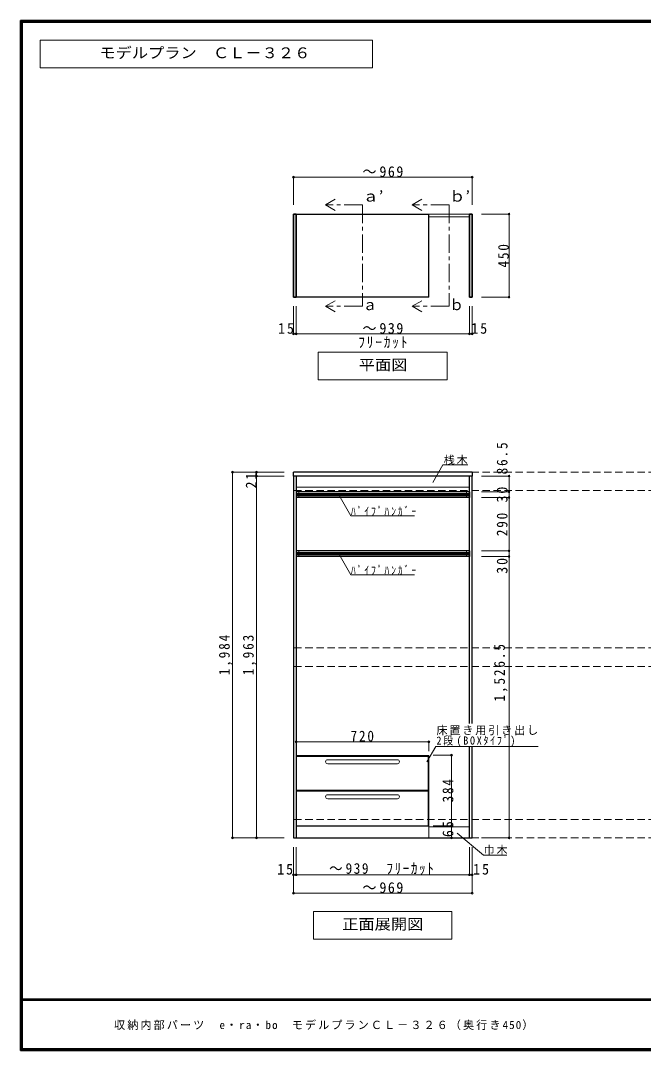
# Model space of a CAD drawing. Units: millimetres at full size, sheet at 1:20. Extents: x -3922 to 3878, y -2932 to 2722.
# Drawn here: x -3922 to -546, y -2864 to 2722 of the extents above; entities that cross this region are included whole.
import ezdxf
from ezdxf.enums import TextEntityAlignment as Align

# ---------------------------------------------------------------- set-up
doc = ezdxf.new("R2010")
doc.units = ezdxf.units.MM
doc.header["$LTSCALE"] = 20
doc.header["$PDMODE"] = 32
doc.header["$PDSIZE"] = 10
doc.linetypes.add('CHAIN1', pattern=[8, 5, -1, 1, -1])
doc.linetypes.add('DASHED2', pattern=[3, 2, -1])
for name, color, linetype, lineweight in [('0-2', 2, 'Continuous', 35), ('0-6_パイプハンガー', 7, 'Continuous', 18), ('0-7_桟木・巾木', 2, 'Continuous', 35), ('0-8', 3, 'Continuous', 25), ('0-A_文字', 7, 'Continuous', 18), ('0-B_寸法', 7, 'Continuous', 9), ('F-1_枠', 6, 'Continuous', 40)]:
    doc.layers.add(name, color=color, linetype=linetype, lineweight=lineweight)
doc.layers.add('F-A_文字', color=7, linetype='Continuous')
doc.styles.add('ＭＳ ゴシック', font='')
doc.styles.get('ＭＳ ゴシック').set_extended_font_data('MS Gothic')

msp = doc.modelspace()

# ---------------------------------------------------------------- linework, layer by layer
at = {"layer": '0-2'}
for p, q in [((-2443.56, 1222.73), (-2443.56, 1672.73)), ((-2443.56, 1672.73), (-2428.56, 1672.73)), ((-2428.56, 1222.73), (-2428.56, 1672.73)), ((-1489.56, 1222.73), (-1489.56, 1672.73)), ((-1489.56, 1672.73), (-1474.56, 1672.73)), ((-1474.56, 1222.73), (-1474.56, 1672.73)), ((-2443.56, 1222.73), (-2428.56, 1222.73)), ((-1489.56, 1222.73), (-1474.56, 1222.73))]:
    msp.add_line(p, q, dxfattribs=at)
at = {"layer": '0-2', "color": 3, "lineweight": 25}
for p, q in [((-2443.56, 251.73), (-2443.56, 272.73)), ((-1474.56, 272.73), (-2443.56, 272.73)), ((-2443.56, 251.73), (-2443.56, -1711.27)), ((-1474.56, 251.73), (-2443.56, 251.73)), ((-2428.56, 251.73), (-2428.56, -1711.27)), ((-1489.56, -1091.03), (-1489.56, 251.73)), ((-1474.56, 272.73), (-1474.56, 251.73)), ((-1474.56, -1091.03), (-1474.56, 251.73)), ((-1489.56, -1711.27), (-1489.56, -1215.04)), ((-1474.56, -1711.27), (-1474.56, -1215.04)), ((-2443.56, -1711.27), (-1474.56, -1711.27))]:
    msp.add_line(p, q, dxfattribs=at)
at = {"layer": '0-6_パイプハンガー', "color": 3, "lineweight": 25}
for p, q in [((-2428.56, 165.23), (-2428.56, 135.23)), ((-1489.56, 165.23), (-2428.56, 165.23)), ((-1489.56, 135.23), (-2428.56, 135.23)), ((-1489.56, 165.23), (-1489.56, 135.23)), ((-2428.56, -154.77), (-2428.56, -184.77)), ((-1489.56, -154.77), (-2428.56, -154.77)), ((-1489.56, -154.77), (-1489.56, -184.77)), ((-1489.56, -184.77), (-2428.56, -184.77))]:
    msp.add_line(p, q, dxfattribs=at)
at = {"layer": '0-6_パイプハンガー', "color": 4, "lineweight": 9}
for p, q in [((-2428.56, 156.23), (-1489.56, 156.23)), ((-2428.56, 152.23), (-1489.56, 152.23)), ((-2428.56, 148.23), (-1489.56, 148.23)), ((-2428.56, 144.23), (-1489.56, 144.23)), ((-2428.56, -163.77), (-1489.56, -163.77)), ((-2428.56, -167.77), (-1489.56, -167.77)), ((-2428.56, -171.77), (-1489.56, -171.77)), ((-2428.56, -175.77), (-1489.56, -175.77))]:
    msp.add_line(p, q, dxfattribs=at)
at = {"layer": '0-6_パイプハンガー'}
for p, q in [((-2413.56, 165.23), (-2413.56, 135.23)), ((-1504.56, 165.23), (-1504.56, 135.23)), ((-2413.56, -154.77), (-2413.56, -184.77)), ((-1504.56, -154.77), (-1504.56, -184.77))]:
    msp.add_line(p, q, dxfattribs=at)
at = {"layer": '0-7_桟木・巾木', "color": 7, "lineweight": 18}
for p, q in [((-1708.56, 1672.73), (-1489.56, 1672.73)), ((-1708.56, 1657.73), (-1489.56, 1657.73)), ((-1489.56, 191.73), (-2428.56, 191.73)), ((-1709.56, -1651.27), (-1489.56, -1651.27))]:
    msp.add_line(p, q, dxfattribs=at)
at = {"layer": '0-8'}
for p, q in [((-1708.56, 1222.73), (-1708.56, 1672.73)), ((-2428.56, -1265.27), (-1708.56, -1265.27)), ((-2426.56, -1267.27), (-1710.56, -1267.27)), ((-1710.56, -1454.27), (-1710.56, -1267.27)), ((-1710.56, -1457.27), (-2426.56, -1457.27)), ((-2426.56, -1646.27), (-2426.56, -1457.27)), ((-1710.56, -1646.27), (-1710.56, -1457.27)), ((-2428.56, -1646.27), (-1708.56, -1646.27)), ((-2427.56, -1711.27), (-1709.56, -1711.27))]:
    msp.add_line(p, q, dxfattribs=at)
at = {"layer": '0-8', "color": 7, "lineweight": 18}
for p, q in [((-2428.56, -1646.27), (-2428.56, -1265.27)), ((-1708.56, -1646.27), (-1708.56, -1265.27)), ((-2257.56, -1287.27), (-1879.56, -1287.27)), ((-2257.56, -1309.27), (-1879.56, -1309.27)), ((-2257.56, -1477.27), (-1879.56, -1477.27)), ((-2257.56, -1499.27), (-1879.56, -1499.27)), ((-2427.56, -1646.27), (-2427.56, -1711.27)), ((-1709.56, -1646.27), (-1709.56, -1711.27))]:
    msp.add_line(p, q, dxfattribs=at)
at = {"layer": '0-8'}
for points in [[(-1708.56, 1222.73), (-2428.56, 1222.73), (-2428.56, 1672.73), (-1708.56, 1672.73)], [(-1710.56, -1454.27), (-2426.56, -1454.27), (-2426.56, -1267.27)]]:
    msp.add_lwpolyline(points, dxfattribs=at)
at = {"layer": '0-8', "color": 7, "lineweight": 18}
for centre, start, end in [((-2257.56, -1298.27), 90, 270), ((-1879.56, -1298.27), 270, 90), ((-2257.56, -1488.27), 90, 270), ((-1879.56, -1488.27), 270, 90)]:
    msp.add_arc(centre, 11, start, end, dxfattribs=at)
at = {"layer": '0-A_文字'}
for p, q in [((-2268.56, 1722.73), (-2216.6, 1752.73)), ((-1799.06, 1722.73), (-1747.1, 1752.73)), ((-2268.56, 1722.73), (-2216.6, 1692.73)), ((-1799.06, 1722.73), (-1747.1, 1692.73)), ((-2268.56, 1172.73), (-2216.6, 1202.73)), ((-1799.06, 1172.73), (-1747.1, 1202.73)), ((-2268.56, 1172.73), (-2216.6, 1142.73)), ((-1799.06, 1172.73), (-1747.1, 1142.73)), ((-1609.06, 922.73), (-1609.06, 772.73)), ((-2309.06, 772.73), (-1609.06, 772.73)), ((-1687.98, 216.5), (-1633.15, 311.47)), ((-1498.56, 311.47), (-1633.15, 311.47)), ((-2197.52, 150.23), (-2131.56, 35.99)), ((-1786.56, 35.99), (-2131.56, 35.99)), ((-2197.52, -169.77), (-2131.56, -284.01)), ((-1786.56, -284.01), (-2131.56, -284.01)), ((-1720.45, -1299.49), (-1671.7, -1215.04)), ((-1671.7, -1215.04), (-1117.33, -1215.04)), ((-1412.46, -1804.52), (-1556.08, -1686.57)), ((-1412.46, -1804.52), (-1286.43, -1804.52)), ((-1584.06, -2111.27), (-1584.06, -2261.27)), ((-2334.06, -2261.27), (-1584.06, -2261.27))]:
    msp.add_line(p, q, dxfattribs=at)
at = {"layer": '0-A_文字', "linetype": 'CHAIN1'}
for p, q in [((-2068.56, 1722.73), (-2268.56, 1722.73)), ((-2068.56, 1722.73), (-2068.56, 1172.73)), ((-1599.06, 1722.73), (-1799.06, 1722.73)), ((-1599.06, 1722.73), (-1599.06, 1172.73)), ((-2068.56, 1172.73), (-2268.56, 1172.73)), ((-1599.06, 1172.73), (-1799.06, 1172.73))]:
    msp.add_line(p, q, dxfattribs=at)
at = {"layer": '0-A_文字'}
msp.add_lwpolyline([(-3815.36, 2465.63), (-2015.36, 2465.63), (-2015.36, 2615.63), (-3815.36, 2615.63)], close=True, dxfattribs=at)
for points in [[(-1609.06, 922.73), (-2309.06, 922.73), (-2309.06, 772.73)], [(-1584.06, -2111.27), (-2334.06, -2111.27), (-2334.06, -2261.27)]]:
    msp.add_lwpolyline(points, dxfattribs=at)
at = {"layer": '0-B_寸法', "color": 4}
for p, q in [((-2443.56, 1872.73), (-1474.56, 1872.73)), ((-2443.56, 1872.73), (-2443.56, 1722.73)), ((-1474.56, 1872.73), (-1474.56, 1722.73)), ((-1274.56, 1672.73), (-1424.56, 1672.73)), ((-1274.56, 1672.73), (-1274.56, 1222.73)), ((-1274.56, 1222.73), (-1424.56, 1222.73)), ((-2443.56, 1022.73), (-2443.56, 1172.73)), ((-2428.56, 1022.73), (-2428.56, 1172.73)), ((-1489.56, 1022.73), (-1489.56, 1172.73)), ((-1474.56, 1022.73), (-1474.56, 1172.73)), ((-2443.56, 1022.73), (-2428.56, 1022.73)), ((-1489.56, 1022.73), (-1474.56, 1022.73)), ((-2773.56, 272.73), (-2773.56, -1711.27)), ((-2773.56, 272.73), (-2643.56, 272.73)), ((-2643.56, 272.73), (-2493.56, 272.73)), ((-2643.56, 272.73), (-2643.56, 251.73)), ((-2643.56, 251.73), (-2643.56, -1711.27)), ((-2643.56, 251.73), (-2493.56, 251.73)), ((-1274.56, 251.73), (-1424.56, 251.73)), ((-1274.56, 251.73), (-1274.56, 165.23)), ((-1274.56, 165.23), (-1424.56, 165.23)), ((-1274.56, 135.23), (-1424.56, 135.23)), ((-1274.56, 165.23), (-1274.56, 135.23)), ((-1274.56, 135.23), (-1274.56, -154.77)), ((-1274.56, -154.77), (-1424.56, -154.77)), ((-1274.56, -154.77), (-1274.56, -184.77)), ((-1274.56, -184.77), (-1424.56, -184.77)), ((-1274.56, -184.77), (-1274.56, -1711.27)), ((-2428.56, -1190.27), (-2428.56, -1240.27)), ((-1708.56, -1190.27), (-2428.56, -1190.27)), ((-1708.56, -1190.27), (-1708.56, -1240.27)), ((-1585.56, -1262.27), (-1685.56, -1262.27)), ((-1585.56, -1262.27), (-1585.56, -1646.27)), ((-1585.56, -1646.27), (-1685.56, -1646.27)), ((-1585.56, -1646.27), (-1585.56, -1711.27)), ((-2773.56, -1711.27), (-2643.56, -1711.27)), ((-2643.56, -1711.27), (-2493.56, -1711.27)), ((-1585.56, -1711.27), (-1685.56, -1711.27)), ((-1274.56, -1711.27), (-1424.56, -1711.27)), ((-2443.56, -1911.27), (-2443.56, -1761.27)), ((-2428.56, -1911.27), (-2428.56, -1761.27)), ((-1489.56, -1911.27), (-1489.56, -1761.27)), ((-1474.56, -1911.27), (-1474.56, -1761.27)), ((-2428.56, -1911.27), (-2443.56, -1911.27)), ((-2443.56, -2011.27), (-2443.56, -1911.27)), ((-1489.56, -1911.27), (-2428.56, -1911.27)), ((-1474.56, -1911.27), (-1489.56, -1911.27)), ((-1474.56, -2011.27), (-1474.56, -1911.27)), ((-2443.56, -2011.27), (-1474.56, -2011.27))]:
    msp.add_line(p, q, dxfattribs=at)
at = {"layer": '0-B_寸法', "color": 4, "linetype": 'DASHED2'}
for p, q in [((2281.23, 272.73), (-2443.56, 272.73)), ((2281.23, 172.73), (-2443.56, 172.73)), ((2281.23, -681.27), (-2443.56, -681.27)), ((2281.23, -781.27), (-2443.56, -781.27)), ((2281.23, -1611.27), (-2443.56, -1611.27)), ((2281.23, -1711.27), (-2443.56, -1711.27))]:
    msp.add_line(p, q, dxfattribs=at)
at = {"layer": '0-B_寸法', "color": 4}
msp.add_lwpolyline([(-2428.56, 1022.73), (-2129.56, 1022.73), (-2108.56, 1022.73), (-1489.56, 1022.73)], dxfattribs=at)
at = {"layer": '0-B_寸法'}
for p in [(-2443.56, 1872.73), (-1474.56, 1872.73), (-1274.56, 1672.73), (-1274.56, 1222.73), (-2443.56, 1022.73), (-2428.56, 1022.73), (-1489.56, 1022.73), (-1474.56, 1022.73), (-2773.56, 272.73), (-2643.56, 272.73), (-2643.56, 251.73), (-1274.56, 251.73), (-1274.56, 165.23), (-1274.56, 135.23), (-1274.56, -154.77), (-1274.56, -184.77), (-2428.56, -1190.27), (-1708.56, -1190.27), (-1585.56, -1262.27), (-1585.56, -1646.27), (-2773.56, -1711.27), (-2643.56, -1711.27), (-1585.56, -1711.27), (-1274.56, -1711.27), (-2443.56, -1911.27), (-2428.56, -1911.27), (-1489.56, -1911.27), (-1474.56, -1911.27), (-2443.56, -2011.27), (-1474.56, -2011.27)]:
    msp.add_point(p, dxfattribs=at)
at = {"layer": 'F-1_枠'}
for p, q in [((-3922.03, 2722.29), (-3922.03, -2864.37)), ((-3922.03, 2722.29), (3877.97, 2722.29)), ((-3922.03, 2718.96), (3877.97, 2718.96)), ((-3922.03, 2715.63), (3877.97, 2715.63)), ((-3918.7, 2722.29), (-3918.7, -2864.37)), ((-3915.36, 2722.29), (-3915.36, -2864.37)), ((3877.97, -2587.71), (-3922.03, -2587.71)), ((3877.97, -2591.04), (-3922.03, -2591.04)), ((3877.97, -2857.71), (-3922.03, -2857.71)), ((3877.97, -2861.04), (-3922.03, -2861.04)), ((3877.97, -2864.37), (-3922.03, -2864.37))]:
    msp.add_line(p, q, dxfattribs=at)

# ---------------------------------------------------------------- texts
at = {"layer": '0-A_文字', "style": 'ＭＳ ゴシック', "width": 1.1}
for s, p in [('モデルプラン\u3000ＣＬ－３２６', (-3495.36, 2500.63)), ('ａ’', (-2068.56, 1722.73)), ('ｂ’', (-1599.06, 1722.73)), ('平面図', (-2089.06, 807.73)), ('正面展開図', (-2179.06, -2226.27))]:
    msp.add_text(s, height=58.65, dxfattribs=at).set_placement(p, align=Align.BOTTOM_LEFT)
at = {"layer": '0-A_文字', "style": 'ＭＳ ゴシック'}
for s, p in [('ａ', (-2068.56, 1133.98)), ('ｂ', (-1599.06, 1133.98))]:
    msp.add_text(s, height=58.65, dxfattribs=at).set_placement(p, align=Align.BOTTOM_LEFT)
at = {"layer": '0-A_文字', "char_height": 43.99, "attachment_point": 7, "style": 'ＭＳ ゴシック'}
for s, insert in [('\\T1.17;桟木', (-1628.56, 311.47)), ('\\T1.39;\\W0.85;ﾊﾟｲﾌﾟﾊﾝｶﾞｰ', (-2131.56, 35.99)), ('\\T1.39;\\W0.85;ﾊﾟｲﾌﾟﾊﾝｶﾞｰ', (-2131.56, -284.01)), ('\\T1.17;床置き用引き出し', (-1667.83, -1154.84)), ('\\T1.35;\\W0.9;2段(BOXﾀｲﾌﾟ)', (-1667.83, -1217.13)), ('\\T1.17;巾木', (-1412.46, -1804.52))]:
    msp.add_mtext(s, dxfattribs=dict(at, insert=insert))
at = {"layer": '0-B_寸法', "char_height": 58.65, "attachment_point": 7, "style": 'ＭＳ ゴシック'}
for s, insert in [('\\T1.21;\\W0.95;～969', (-2069.06, 1872.73)), ('\\T1.27;\\W0.95;15', (-2526.25, 1022.73)), ('\\T1.21;\\W0.95;～939', (-2069.06, 1022.73)), ('\\T1.27;\\W0.95;15', (-1478.99, 1022.73)), ('\\T1.28;\\W0.9;ﾌﾘｰｶｯﾄ', (-2091.56, 943.86)), ('\\T1.27;\\W0.9;720', (-2133.56, -1189.28)), ('\\T1.27;\\W0.95;15', (-2531.23, -1911.27)), ('\\T1.23;\\W0.9;～939\u3000ﾌﾘｰｶｯﾄ', (-2249.06, -1911.27)), ('\\T1.27;\\W0.95;15', (-1469.05, -1911.27)), ('\\T1.21;\\W0.95;～969', (-2069.06, -2011.27))]:
    msp.add_mtext(s, dxfattribs=dict(at, insert=insert))
at = {"layer": '0-B_寸法', "char_height": 58.65, "attachment_point": 7, "rotation": 90, "style": 'ＭＳ ゴシック'}
for s, insert in [('\\T1.27;\\W0.9;450', (-1274.56, 1382.73)), ('\\T1.28;\\W0.9;86.5', (-1282.02, 260.31)), ('\\T1.27;\\W0.95;21', (-2643.56, 183.97)), ('\\T1.27;\\W0.95;30', (-1282.02, 107.73)), ('\\T1.27;\\W0.9;290', (-1282.02, -74.77)), ('\\T1.27;\\W0.95;30', (-1282.02, -278.76)), ('\\T1.28;\\W0.9;1,984', (-2773.56, -829.27)), ('\\T1.28;\\W0.9;1,963', (-2643.56, -829.27)), ('\\T1.28;\\W0.9;1,526.5', (-1282.02, -971.71)), ('\\T1.27;\\W0.9;384', (-1575.56, -1519.27)), ('\\T1.27;\\W0.95;65', (-1575.56, -1707.13))]:
    msp.add_mtext(s, dxfattribs=dict(at, insert=insert))
at = {"layer": 'F-A_文字', "insert": (-3415.36, -2754.37), "char_height": 43.99, "attachment_point": 7, "style": 'ＭＳ ゴシック'}
msp.add_mtext('\\T1.19;収納内部パーツ\u3000e・ra・bo\u3000モデルプランＣＬ－３２６（奥行き450）', dxfattribs=at)

doc.saveas('drawing.dxf')
